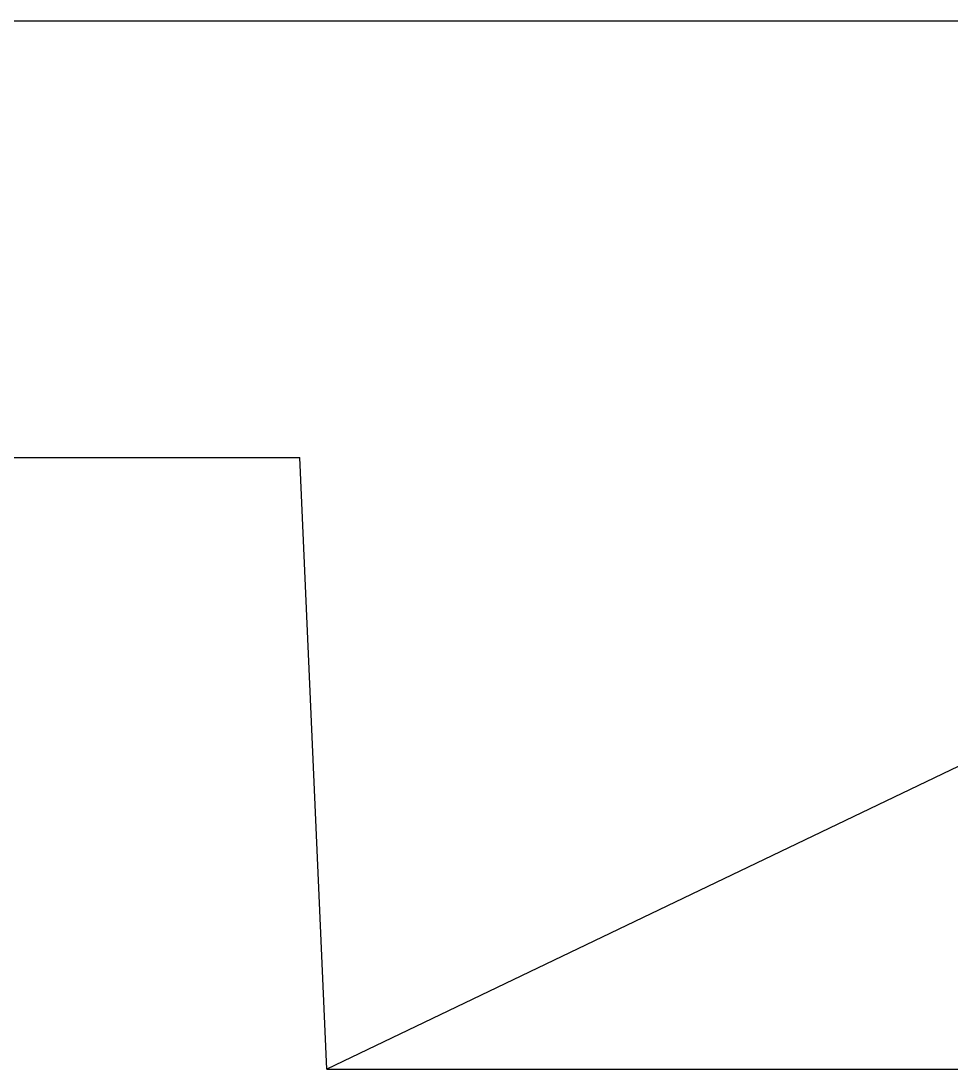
# Model space of a CAD drawing. Header units: inches. Extents: x -4597 to 93300, y -11124 to 5932.
# Drawn here: x 153.74 to 185.69, y -9410.71 to -9374.71 of the extents above; entities that cross this region are included whole.
import ezdxf

# ---------------------------------------------------------------- set-up
doc = ezdxf.new("R2010")
doc.units = ezdxf.units.IN
doc.header["$LTSCALE"] = 0.5
doc.header["$MEASUREMENT"] = 0
doc.layers.add('Toilet', color=7, linetype='Continuous', lineweight=25)

msp = doc.modelspace()

# ---------------------------------------------------------------- linework, layer by layer
at = {"layer": 'Toilet'}
for p, q in [((-126.873, -9374.709), (220.416, -9374.709)), ((174.668, -9374.709), (297.889, -9374.709)), ((216.416, -9385.709), (164.251, -9410.709)), ((133.862, -9389.709), (163.32, -9389.709)), ((164.251, -9410.709), (163.32, -9389.709)), ((164.251, -9410.709), (206.292, -9410.709))]:
    msp.add_line(p, q, dxfattribs=at)

doc.saveas('drawing.dxf')
